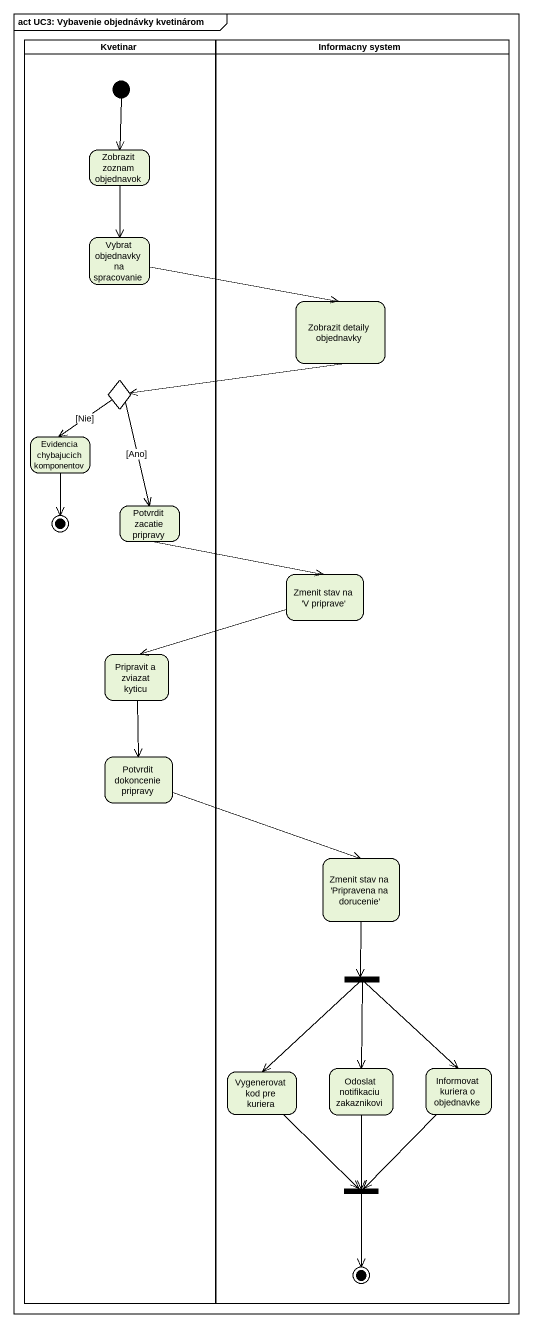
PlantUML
@startuml
mainframe act UC3: Vybavenie objednávky kvetinárom
hide empty description
state Kvetinar <<partition>> {
  state "Zobrazit zoznam objednavok" as Zobrazit_zoznam_objednavok
  state "Vybrat objednavky na spracovanie" as Vybrat_objednavky_na
  state choice1 <<choice>>
  state "Evidencia chybajucich komponentov" as Evidencia_chybajucich
  state "Potvrdit zacatie pripravy" as Potvrdit_zacatie_pripravy
  state "Pripravit a zviazat kyticu" as Pripravit_a_zviazat_kyticu
  state "Potvrdit dokoncenie pripravy" as Potvrdit_dokoncenie_pripravy
  [*] --> Zobrazit_zoznam_objednavok
  Evidencia_chybajucich --> [*]
}
state "Informacny system" as Informacny_system <<partition>> {
  state "Zobrazit detaily objednavky" as Zobrazit_detaily_objednavky
  state "Zmenit stav na 'V priprave'" as Zmenit_stav_na_V_priprave
  state "Zmenit stav na 'Pripravena na dorucenie'" as Zmenit_stav_na_Pripravena
  state fork1 <<fork>>
  state "Vygenerovat kod pre kuriera" as Vygenerovat_kod_pre_kuriera
  state "Odoslat notifikaciu zakaznikovi" as Odoslat_notifikaciu
  state "Informovat kuriera o objednavke" as Informovat_kuriera_o
  state fork2 <<join>>
  fork2 --> [*]
}
Zobrazit_zoznam_objednavok --> Vybrat_objednavky_na
Vybrat_objednavky_na -right-> Zobrazit_detaily_objednavky
Zobrazit_detaily_objednavky -left-> choice1
choice1 --> Evidencia_chybajucich : [Nie]
choice1 --> Potvrdit_zacatie_pripravy : [Ano]
Potvrdit_zacatie_pripravy -right-> Zmenit_stav_na_V_priprave
Zmenit_stav_na_V_priprave -left-> Pripravit_a_zviazat_kyticu
Pripravit_a_zviazat_kyticu --> Potvrdit_dokoncenie_pripravy
Potvrdit_dokoncenie_pripravy -right-> Zmenit_stav_na_Pripravena
Zmenit_stav_na_Pripravena --> fork1
fork1 --> Vygenerovat_kod_pre_kuriera
fork1 --> Odoslat_notifikaciu
fork1 --> Informovat_kuriera_o
Vygenerovat_kod_pre_kuriera --> fork2
Odoslat_notifikaciu --> fork2
Informovat_kuriera_o --> fork2
@enduml
